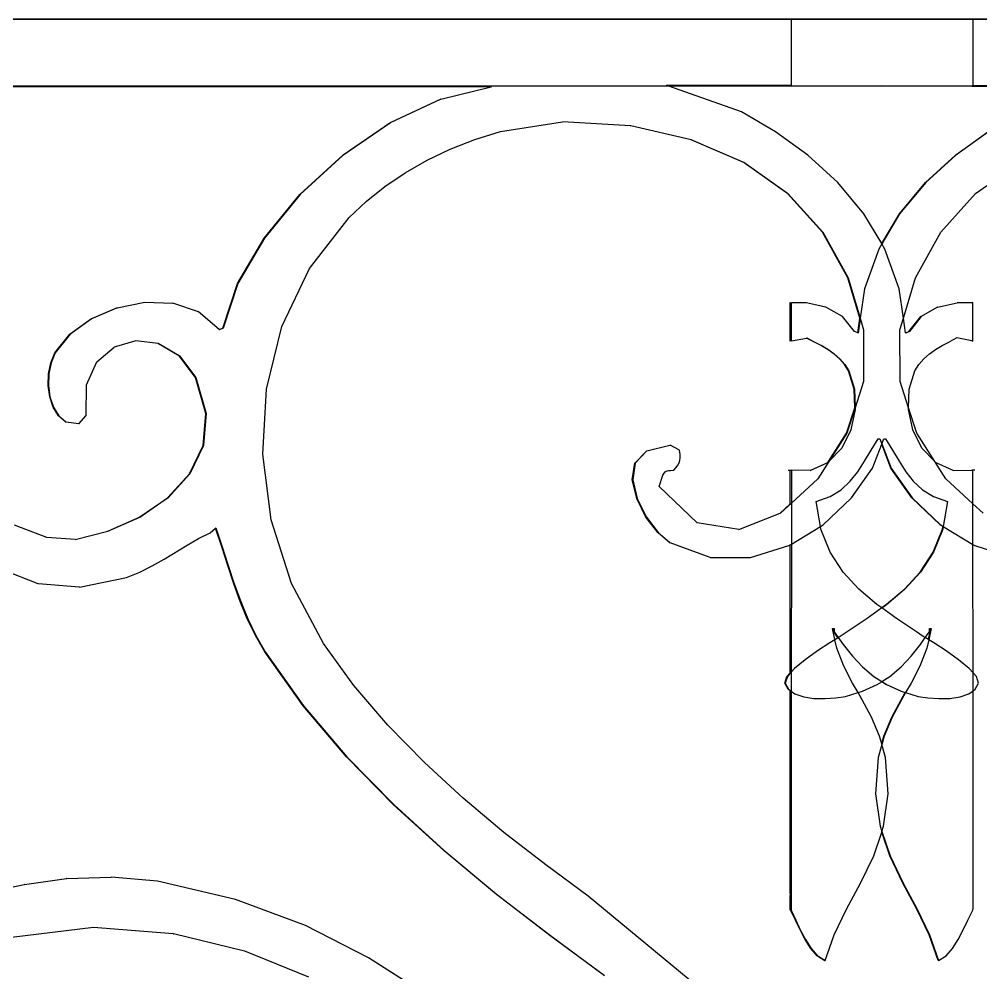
# Model space of a CAD drawing. Header units: inches. Extents: x -343 to 13887, y -13069 to -746.
# Drawn here: x 3013.43 to 3026.01, y -9207.65 to -9195.16 of the extents above; entities that cross this region are included whole.
import ezdxf

# ---------------------------------------------------------------- set-up
doc = ezdxf.new("R2010")
doc.units = ezdxf.units.IN
doc.header["$LTSCALE"] = 17
doc.header["$MEASUREMENT"] = 0
doc.layers.add('OUTLINE', color=1, linetype='Continuous', lineweight=25)

# ---------------------------------------------------------------- blocks, each defined once
blk = doc.blocks.new('kk')
for p, q in [((-1759, -2491.1), (-1656.537, -2491.1)), ((-1726.021, -2491.1), (-1746.408, -2491.1)), ((-1726.021, -2491.969), (-1726.021, -2491.1)), ((-1723.644, -2491.1), (-1726.021, -2491.1)), ((-1723.644, -2491.1), (-1723.644, -2491.969)), ((-1720.193, -2491.1), (-1723.644, -2491.1)), ((-1727.624, -2491.976), (-1739.281, -2491.976)), ((-1739.281, -2491.976), (-1729.952, -2491.986)), ((-1730.608, -2492.145), (-1729.952, -2491.986)), ((-1729.952, -2491.986), (-1729.948, -2491.986)), ((-1727.624, -2491.976), (-1727.655, -2491.965)), ((-1726.035, -2491.969), (-1727.655, -2491.965)), ((-1726.675, -2492.311), (-1727.624, -2491.976)), ((-1726.035, -2491.976), (-1727.624, -2491.976)), ((-1726.035, -2491.969), (-1726.035, -2491.976)), ((-1726.021, -2491.969), (-1726.035, -2491.969)), ((-1726.021, -2491.976), (-1726.035, -2491.976)), ((-1726.021, -2491.976), (-1726.021, -2491.969)), ((-1726.021, -2491.969), (-1724.839, -2491.973)), ((-1726.021, -2491.976), (-1724.839, -2491.973)), ((-1723.658, -2491.976), (-1726.021, -2491.976)), ((-1724.839, -2491.973), (-1723.644, -2491.969)), ((-1723.658, -2491.976), (-1724.839, -2491.973)), ((-1723.658, -2491.976), (-1723.644, -2491.976)), ((-1723.644, -2491.969), (-1722.024, -2491.965)), ((-1723.644, -2491.969), (-1723.644, -2491.976)), ((-1723.644, -2491.976), (-1722.055, -2491.976)), ((-1731.27, -2492.453), (-1730.613, -2492.145)), ((-1730.608, -2492.145), (-1731.265, -2492.453)), ((-1730.608, -2492.145), (-1730.613, -2492.145)), ((-1726.231, -2492.572), (-1726.675, -2492.311)), ((-1731.894, -2492.881), (-1731.27, -2492.453)), ((-1731.265, -2492.453), (-1731.889, -2492.881)), ((-1731.265, -2492.453), (-1731.27, -2492.453)), ((-1729.828, -2492.57), (-1729.016, -2492.441)), ((-1728.127, -2492.497), (-1729.016, -2492.441)), ((-1728.127, -2492.497), (-1728.122, -2492.497)), ((-1727.333, -2492.678), (-1728.122, -2492.497)), ((-1730.165, -2492.676), (-1729.828, -2492.57)), ((-1725.804, -2492.88), (-1726.231, -2492.572)), ((-1723.875, -2492.88), (-1723.448, -2492.572)), ((-1723.443, -2492.572), (-1723.87, -2492.88)), ((-1730.486, -2492.802), (-1730.165, -2492.676)), ((-1726.645, -2492.976), (-1727.333, -2492.678)), ((-1727.328, -2492.678), (-1727.333, -2492.678)), ((-1727.328, -2492.678), (-1726.641, -2492.976)), ((-1732.455, -2493.396), (-1731.894, -2492.881)), ((-1731.889, -2492.881), (-1732.45, -2493.396)), ((-1731.889, -2492.881), (-1731.894, -2492.881)), ((-1730.79, -2492.947), (-1730.486, -2492.802)), ((-1725.412, -2493.237), (-1725.804, -2492.88)), ((-1724.267, -2493.237), (-1723.875, -2492.88)), ((-1723.87, -2492.88), (-1724.262, -2493.237)), ((-1723.875, -2492.88), (-1723.87, -2492.88)), ((-1731.076, -2493.109), (-1730.79, -2492.947)), ((-1726.07, -2493.382), (-1726.645, -2492.976)), ((-1726.641, -2492.976), (-1726.645, -2492.976)), ((-1726.641, -2492.976), (-1726.066, -2493.382)), ((-1723.609, -2493.382), (-1723.033, -2492.976)), ((-1731.343, -2493.289), (-1731.076, -2493.109)), ((-1731.588, -2493.485), (-1731.343, -2493.289)), ((-1725.071, -2493.646), (-1725.412, -2493.237)), ((-1724.608, -2493.646), (-1724.267, -2493.237)), ((-1724.262, -2493.237), (-1724.604, -2493.646)), ((-1724.267, -2493.237), (-1724.262, -2493.237)), ((-1732.923, -2493.966), (-1732.455, -2493.396)), ((-1732.45, -2493.396), (-1732.919, -2493.966)), ((-1732.45, -2493.396), (-1732.455, -2493.396)), ((-1725.614, -2493.887), (-1726.07, -2493.382)), ((-1726.066, -2493.382), (-1726.07, -2493.382)), ((-1726.066, -2493.382), (-1725.609, -2493.887)), ((-1724.065, -2493.887), (-1723.609, -2493.382)), ((-1731.811, -2493.695), (-1731.588, -2493.485)), ((-1724.839, -2494.038), (-1725.071, -2493.646)), ((-1724.839, -2494.038), (-1724.608, -2493.646)), ((-1724.604, -2493.646), (-1724.837, -2494.042)), ((-1724.608, -2493.646), (-1724.604, -2493.646)), ((-1732.329, -2494.364), (-1731.811, -2493.695)), ((-1725.281, -2494.485), (-1725.614, -2493.887)), ((-1725.609, -2493.887), (-1725.614, -2493.887)), ((-1725.609, -2493.887), (-1725.277, -2494.485)), ((-1724.398, -2494.485), (-1724.065, -2493.887)), ((-1733.27, -2494.559), (-1732.923, -2493.966)), ((-1732.919, -2493.966), (-1733.265, -2494.559)), ((-1732.919, -2493.966), (-1732.923, -2493.966)), ((-1724.837, -2494.042), (-1724.876, -2494.109)), ((-1724.837, -2494.042), (-1724.839, -2494.038)), ((-1724.798, -2494.109), (-1724.837, -2494.042)), ((-1724.876, -2494.109), (-1725.064, -2494.629)), ((-1724.61, -2494.629), (-1724.798, -2494.109)), ((-1732.689, -2495.122), (-1732.329, -2494.364)), ((-1725.277, -2494.485), (-1725.281, -2494.485)), ((-1725.125, -2495.012), (-1725.281, -2494.485)), ((-1725.277, -2494.485), (-1725.123, -2495.001)), ((-1724.554, -2495.012), (-1724.398, -2494.485)), ((-1733.464, -2495.143), (-1733.27, -2494.559)), ((-1733.265, -2494.559), (-1733.459, -2495.143)), ((-1733.265, -2494.559), (-1733.27, -2494.559)), ((-1725.064, -2494.629), (-1725.12, -2495.012)), ((-1724.554, -2495.012), (-1724.61, -2494.629)), ((-1735.185, -2495.021), (-1734.849, -2494.876)), ((-1734.844, -2494.876), (-1735.181, -2495.021)), ((-1734.844, -2494.876), (-1734.849, -2494.876)), ((-1734.844, -2494.876), (-1734.485, -2494.803)), ((-1734.485, -2494.803), (-1734.117, -2494.817)), ((-1733.783, -2494.932), (-1734.117, -2494.817)), ((-1726.035, -2494.81), (-1726.021, -2494.811)), ((-1726.035, -2495.314), (-1726.035, -2494.81)), ((-1725.826, -2494.813), (-1726.021, -2494.811)), ((-1726.021, -2495.312), (-1726.021, -2494.811)), ((-1725.568, -2494.871), (-1725.826, -2494.813)), ((-1725.351, -2494.993), (-1725.568, -2494.871)), ((-1724.328, -2494.993), (-1724.111, -2494.871)), ((-1724.107, -2494.871), (-1724.323, -2494.993)), ((-1724.107, -2494.871), (-1724.111, -2494.871)), ((-1724.107, -2494.871), (-1723.853, -2494.813)), ((-1723.849, -2494.813), (-1723.853, -2494.813)), ((-1723.658, -2494.811), (-1723.849, -2494.813)), ((-1723.644, -2494.81), (-1723.658, -2494.811)), ((-1723.644, -2495.314), (-1723.644, -2494.81)), ((-1735.465, -2495.224), (-1735.185, -2495.021)), ((-1735.181, -2495.021), (-1735.461, -2495.224)), ((-1735.181, -2495.021), (-1735.185, -2495.021)), ((-1733.509, -2495.163), (-1733.783, -2494.932)), ((-1725.197, -2495.186), (-1725.351, -2494.993)), ((-1725.153, -2495.206), (-1725.125, -2495.012)), ((-1725.122, -2495.022), (-1725.149, -2495.208)), ((-1725.125, -2495.012), (-1725.123, -2495.001)), ((-1725.122, -2495.022), (-1725.125, -2495.012)), ((-1725.123, -2495.001), (-1725.12, -2495.012)), ((-1725.12, -2495.012), (-1725.122, -2495.022)), ((-1725.12, -2495.012), (-1725.075, -2495.165)), ((-1724.6, -2495.165), (-1724.554, -2495.012)), ((-1724.526, -2495.206), (-1724.554, -2495.012)), ((-1724.482, -2495.186), (-1724.328, -2494.993)), ((-1724.323, -2494.993), (-1724.477, -2495.186)), ((-1724.323, -2494.993), (-1724.328, -2494.993)), ((-1733.509, -2495.163), (-1733.464, -2495.143)), ((-1733.507, -2495.165), (-1733.509, -2495.163)), ((-1733.459, -2495.143), (-1733.507, -2495.165)), ((-1733.459, -2495.143), (-1733.464, -2495.143)), ((-1732.892, -2495.942), (-1732.689, -2495.122)), ((-1725.075, -2495.165), (-1725.077, -2495.843)), ((-1724.597, -2495.843), (-1724.6, -2495.165)), ((-1735.662, -2495.467), (-1735.465, -2495.224)), ((-1735.461, -2495.224), (-1735.657, -2495.467)), ((-1735.461, -2495.224), (-1735.465, -2495.224)), ((-1726.021, -2495.312), (-1725.821, -2495.274)), ((-1725.821, -2495.274), (-1725.818, -2495.273)), ((-1725.726, -2495.322), (-1725.821, -2495.274)), ((-1725.818, -2495.273), (-1725.721, -2495.322)), ((-1725.153, -2495.206), (-1725.197, -2495.186)), ((-1725.149, -2495.208), (-1725.153, -2495.206)), ((-1724.526, -2495.206), (-1724.482, -2495.186)), ((-1724.525, -2495.208), (-1724.526, -2495.206)), ((-1724.477, -2495.186), (-1724.525, -2495.208)), ((-1724.477, -2495.186), (-1724.482, -2495.186)), ((-1723.856, -2495.273), (-1723.953, -2495.322)), ((-1723.658, -2495.312), (-1723.856, -2495.273)), ((-1735.114, -2495.586), (-1734.886, -2495.393)), ((-1734.603, -2495.311), (-1734.886, -2495.393)), ((-1734.309, -2495.347), (-1734.603, -2495.311)), ((-1734.035, -2495.506), (-1734.309, -2495.347)), ((-1734.305, -2495.347), (-1734.309, -2495.347)), ((-1734.305, -2495.347), (-1734.03, -2495.506)), ((-1726.021, -2495.312), (-1726.035, -2495.314)), ((-1725.632, -2495.372), (-1725.726, -2495.322)), ((-1725.726, -2495.322), (-1725.721, -2495.322)), ((-1725.721, -2495.322), (-1725.628, -2495.372)), ((-1725.632, -2495.372), (-1725.628, -2495.372)), ((-1725.545, -2495.423), (-1725.632, -2495.372)), ((-1725.628, -2495.372), (-1725.54, -2495.423)), ((-1725.464, -2495.48), (-1725.545, -2495.423)), ((-1725.545, -2495.423), (-1725.54, -2495.423)), ((-1725.54, -2495.423), (-1725.459, -2495.48)), ((-1724.215, -2495.48), (-1724.134, -2495.423)), ((-1724.134, -2495.423), (-1724.046, -2495.372)), ((-1724.046, -2495.372), (-1723.953, -2495.322)), ((-1723.658, -2495.312), (-1723.644, -2495.314)), ((-1735.716, -2495.598), (-1735.662, -2495.467)), ((-1735.657, -2495.467), (-1735.711, -2495.598)), ((-1735.657, -2495.467), (-1735.662, -2495.467)), ((-1733.822, -2495.792), (-1734.035, -2495.506)), ((-1734.03, -2495.506), (-1734.035, -2495.506)), ((-1734.03, -2495.506), (-1733.818, -2495.792)), ((-1725.464, -2495.48), (-1725.459, -2495.48)), ((-1725.39, -2495.544), (-1725.464, -2495.48)), ((-1725.459, -2495.48), (-1725.386, -2495.544)), ((-1725.39, -2495.544), (-1725.386, -2495.544)), ((-1725.326, -2495.618), (-1725.39, -2495.544)), ((-1725.386, -2495.544), (-1725.322, -2495.618)), ((-1724.352, -2495.618), (-1724.289, -2495.544)), ((-1724.289, -2495.544), (-1724.215, -2495.48)), ((-1735.745, -2495.743), (-1735.716, -2495.598)), ((-1735.711, -2495.598), (-1735.74, -2495.743)), ((-1735.711, -2495.598), (-1735.716, -2495.598)), ((-1735.249, -2495.887), (-1735.114, -2495.586)), ((-1725.326, -2495.618), (-1725.322, -2495.618)), ((-1725.273, -2495.705), (-1725.326, -2495.618)), ((-1725.322, -2495.618), (-1725.268, -2495.705)), ((-1724.406, -2495.705), (-1724.352, -2495.618)), ((-1735.75, -2495.895), (-1735.745, -2495.743)), ((-1735.74, -2495.743), (-1735.745, -2495.743)), ((-1735.74, -2495.743), (-1735.745, -2495.895)), ((-1733.685, -2496.26), (-1733.822, -2495.792)), ((-1733.818, -2495.792), (-1733.822, -2495.792)), ((-1733.818, -2495.792), (-1733.68, -2496.26)), ((-1725.199, -2495.944), (-1725.273, -2495.705)), ((-1725.273, -2495.705), (-1725.268, -2495.705)), ((-1725.268, -2495.705), (-1725.194, -2495.944)), ((-1724.48, -2495.944), (-1724.406, -2495.705)), ((-1735.729, -2496.044), (-1735.75, -2495.895)), ((-1735.745, -2495.895), (-1735.75, -2495.895)), ((-1735.745, -2495.895), (-1735.725, -2496.044)), ((-1735.251, -2496.289), (-1735.249, -2495.887)), ((-1725.077, -2495.843), (-1725.188, -2496.187)), ((-1724.487, -2496.187), (-1724.597, -2495.843)), ((-1735.684, -2496.18), (-1735.729, -2496.044)), ((-1735.725, -2496.044), (-1735.729, -2496.044)), ((-1735.725, -2496.044), (-1735.679, -2496.18)), ((-1732.938, -2496.795), (-1732.892, -2495.942)), ((-1725.199, -2495.944), (-1725.194, -2495.944)), ((-1725.192, -2496.187), (-1725.199, -2495.944)), ((-1725.194, -2495.944), (-1725.188, -2496.173)), ((-1724.487, -2496.187), (-1724.48, -2495.944)), ((-1735.614, -2496.294), (-1735.684, -2496.18)), ((-1735.679, -2496.18), (-1735.684, -2496.18)), ((-1735.679, -2496.18), (-1735.609, -2496.294)), ((-1725.192, -2496.187), (-1725.188, -2496.173)), ((-1725.188, -2496.173), (-1725.188, -2496.187)), ((-1735.518, -2496.376), (-1735.614, -2496.294)), ((-1735.609, -2496.294), (-1735.614, -2496.294)), ((-1735.609, -2496.294), (-1735.514, -2496.376)), ((-1735.346, -2496.397), (-1735.251, -2496.289)), ((-1733.72, -2496.682), (-1733.685, -2496.26)), ((-1733.68, -2496.26), (-1733.716, -2496.682)), ((-1733.68, -2496.26), (-1733.685, -2496.26)), ((-1725.299, -2496.52), (-1725.192, -2496.187)), ((-1725.192, -2496.2), (-1725.295, -2496.52)), ((-1725.187, -2496.21), (-1725.244, -2496.477)), ((-1725.192, -2496.2), (-1725.192, -2496.187)), ((-1725.188, -2496.187), (-1725.192, -2496.2)), ((-1725.188, -2496.187), (-1725.187, -2496.21)), ((-1724.487, -2496.21), (-1724.487, -2496.187)), ((-1724.38, -2496.52), (-1724.487, -2496.187)), ((-1724.43, -2496.477), (-1724.487, -2496.21)), ((-1735.514, -2496.376), (-1735.518, -2496.376)), ((-1735.351, -2496.397), (-1735.514, -2496.376)), ((-1735.346, -2496.397), (-1735.351, -2496.397)), ((-1725.535, -2496.892), (-1725.299, -2496.52)), ((-1725.295, -2496.52), (-1725.521, -2496.877)), ((-1725.244, -2496.477), (-1725.362, -2496.716)), ((-1725.295, -2496.52), (-1725.299, -2496.52)), ((-1724.312, -2496.716), (-1724.43, -2496.477)), ((-1724.144, -2496.892), (-1724.38, -2496.52)), ((-1733.897, -2497.053), (-1733.72, -2496.682)), ((-1733.716, -2496.682), (-1733.893, -2497.053)), ((-1733.716, -2496.682), (-1733.72, -2496.682)), ((-1727.911, -2496.749), (-1727.611, -2496.678)), ((-1727.611, -2496.678), (-1727.61, -2496.679)), ((-1727.607, -2496.678), (-1727.61, -2496.679)), ((-1727.487, -2496.743), (-1727.607, -2496.678)), ((-1724.978, -2496.741), (-1724.886, -2496.592)), ((-1724.959, -2496.978), (-1724.839, -2496.664)), ((-1724.886, -2496.592), (-1724.862, -2496.592)), ((-1724.862, -2496.592), (-1724.837, -2496.658)), ((-1724.839, -2496.664), (-1724.837, -2496.658)), ((-1724.719, -2496.978), (-1724.839, -2496.664)), ((-1724.837, -2496.658), (-1724.812, -2496.592)), ((-1724.837, -2496.658), (-1724.715, -2496.978)), ((-1724.812, -2496.592), (-1724.788, -2496.592)), ((-1724.788, -2496.592), (-1724.696, -2496.741)), ((-1732.828, -2497.653), (-1732.938, -2496.795)), ((-1728.069, -2496.911), (-1727.915, -2496.749)), ((-1727.911, -2496.749), (-1728.065, -2496.911)), ((-1727.911, -2496.749), (-1727.915, -2496.749)), ((-1727.478, -2496.797), (-1727.487, -2496.743)), ((-1727.475, -2496.841), (-1727.478, -2496.797)), ((-1725.362, -2496.716), (-1725.53, -2496.892)), ((-1725.063, -2496.886), (-1724.978, -2496.741)), ((-1724.696, -2496.741), (-1724.611, -2496.886)), ((-1724.144, -2496.892), (-1724.312, -2496.716)), ((-1728.103, -2497.13), (-1728.069, -2496.911)), ((-1728.065, -2496.911), (-1728.098, -2497.13)), ((-1728.065, -2496.911), (-1728.069, -2496.911)), ((-1727.531, -2496.967), (-1727.508, -2496.936)), ((-1727.508, -2496.936), (-1727.491, -2496.907)), ((-1727.491, -2496.907), (-1727.48, -2496.876)), ((-1727.48, -2496.876), (-1727.475, -2496.841)), ((-1725.776, -2497.006), (-1725.544, -2496.901)), ((-1725.541, -2496.902), (-1725.772, -2497.006)), ((-1725.53, -2496.892), (-1725.674, -2497.119)), ((-1725.544, -2496.901), (-1725.535, -2496.892)), ((-1725.544, -2496.901), (-1725.541, -2496.902)), ((-1725.541, -2496.902), (-1725.539, -2496.901)), ((-1725.53, -2496.892), (-1725.539, -2496.901)), ((-1725.539, -2496.901), (-1725.535, -2496.892)), ((-1725.535, -2496.892), (-1725.521, -2496.877)), ((-1725.521, -2496.877), (-1725.53, -2496.892)), ((-1725.151, -2497.024), (-1725.063, -2496.886)), ((-1724.611, -2496.886), (-1724.523, -2497.024)), ((-1724.135, -2496.901), (-1724.144, -2496.892)), ((-1724, -2497.119), (-1724.144, -2496.892)), ((-1723.903, -2497.006), (-1724.135, -2496.901)), ((-1734.185, -2497.367), (-1733.897, -2497.053)), ((-1733.893, -2497.053), (-1734.18, -2497.367)), ((-1733.893, -2497.053), (-1733.897, -2497.053)), ((-1727.702, -2497.067), (-1727.685, -2497.043)), ((-1727.685, -2497.043), (-1727.672, -2497.027)), ((-1727.672, -2497.027), (-1727.662, -2497.017)), ((-1727.662, -2497.017), (-1727.649, -2497.011)), ((-1727.649, -2497.011), (-1727.63, -2497.009)), ((-1727.63, -2497.009), (-1727.602, -2497.006)), ((-1727.602, -2497.006), (-1727.559, -2497.003)), ((-1727.559, -2497.003), (-1727.531, -2496.967)), ((-1726.061, -2497.003), (-1726.057, -2497.003)), ((-1726.057, -2497.003), (-1726.035, -2497.003)), ((-1726.035, -2497.003), (-1726.021, -2497.003)), ((-1726.035, -2497.445), (-1726.035, -2497.003)), ((-1725.776, -2497.006), (-1726.021, -2497.003)), ((-1726.021, -2497.003), (-1726.021, -2497.436)), ((-1725.772, -2497.006), (-1725.776, -2497.006)), ((-1725.25, -2497.149), (-1725.151, -2497.024)), ((-1725.232, -2497.367), (-1724.959, -2496.978)), ((-1724.719, -2496.978), (-1724.715, -2496.978)), ((-1724.446, -2497.367), (-1724.719, -2496.978)), ((-1724.715, -2496.978), (-1724.442, -2497.367)), ((-1724.523, -2497.024), (-1724.425, -2497.149)), ((-1723.903, -2497.006), (-1723.658, -2497.003)), ((-1723.644, -2497.003), (-1723.658, -2497.003)), ((-1723.622, -2497.003), (-1723.644, -2497.003)), ((-1723.644, -2497.445), (-1723.644, -2497.003)), ((-1723.618, -2497.003), (-1723.622, -2497.003)), ((-1728.098, -2497.13), (-1728.103, -2497.13)), ((-1728.044, -2497.376), (-1728.103, -2497.13)), ((-1728.098, -2497.13), (-1728.04, -2497.376)), ((-1727.75, -2497.219), (-1727.702, -2497.067)), ((-1726.021, -2497.436), (-1725.674, -2497.119)), ((-1725.368, -2497.259), (-1725.25, -2497.149)), ((-1724.425, -2497.149), (-1724.306, -2497.259)), ((-1723.644, -2497.445), (-1724, -2497.119)), ((-1727.253, -2497.691), (-1727.75, -2497.219)), ((-1725.515, -2497.348), (-1725.368, -2497.259)), ((-1724.306, -2497.259), (-1724.159, -2497.348)), ((-1734.551, -2497.618), (-1734.185, -2497.367)), ((-1734.18, -2497.367), (-1734.547, -2497.618)), ((-1734.18, -2497.367), (-1734.185, -2497.367)), ((-1727.924, -2497.617), (-1728.044, -2497.376)), ((-1728.04, -2497.376), (-1728.044, -2497.376)), ((-1728.04, -2497.376), (-1727.919, -2497.617)), ((-1726.167, -2497.565), (-1726.035, -2497.445)), ((-1726.021, -2497.436), (-1726.162, -2497.565)), ((-1726.021, -2497.436), (-1726.021, -2497.971)), ((-1725.698, -2497.413), (-1725.515, -2497.348)), ((-1725.641, -2497.739), (-1725.698, -2497.413)), ((-1725.606, -2497.718), (-1725.232, -2497.367)), ((-1724.073, -2497.718), (-1724.446, -2497.367)), ((-1724.446, -2497.367), (-1724.442, -2497.367)), ((-1724.442, -2497.367), (-1724.068, -2497.718)), ((-1724.159, -2497.348), (-1723.976, -2497.413)), ((-1723.976, -2497.413), (-1724.033, -2497.739)), ((-1723.512, -2497.565), (-1723.644, -2497.445)), ((-1723.644, -2497.976), (-1723.644, -2497.445)), ((-1726.707, -2497.781), (-1726.167, -2497.565)), ((-1726.162, -2497.565), (-1726.167, -2497.565)), ((-1734.967, -2497.801), (-1734.551, -2497.618)), ((-1734.547, -2497.618), (-1734.962, -2497.801)), ((-1734.547, -2497.618), (-1734.551, -2497.618)), ((-1732.564, -2498.489), (-1732.828, -2497.653)), ((-1727.77, -2497.82), (-1727.924, -2497.617)), ((-1727.919, -2497.617), (-1727.924, -2497.617)), ((-1727.919, -2497.617), (-1727.765, -2497.82)), ((-1726.707, -2497.781), (-1727.253, -2497.691)), ((-1735.765, -2497.884), (-1736.19, -2497.722)), ((-1735.394, -2497.911), (-1734.967, -2497.801)), ((-1734.962, -2497.801), (-1734.967, -2497.801)), ((-1733.627, -2497.824), (-1733.558, -2497.763)), ((-1733.558, -2497.763), (-1733.555, -2497.759)), ((-1733.476, -2498.007), (-1733.558, -2497.763)), ((-1733.555, -2497.759), (-1733.471, -2498.007)), ((-1727.611, -2497.954), (-1727.77, -2497.82)), ((-1727.765, -2497.82), (-1727.77, -2497.82)), ((-1727.765, -2497.82), (-1727.607, -2497.954)), ((-1726.021, -2497.971), (-1725.641, -2497.739)), ((-1725.641, -2497.739), (-1725.606, -2497.718)), ((-1725.635, -2497.774), (-1725.641, -2497.739)), ((-1725.514, -2498.079), (-1725.635, -2497.774)), ((-1724.165, -2498.079), (-1724.044, -2497.774)), ((-1724.039, -2497.774), (-1724.16, -2498.079)), ((-1724.073, -2497.718), (-1724.068, -2497.718)), ((-1724.037, -2497.739), (-1724.073, -2497.718)), ((-1724.068, -2497.718), (-1724.037, -2497.737)), ((-1724.044, -2497.774), (-1724.037, -2497.739)), ((-1724.039, -2497.774), (-1724.044, -2497.774)), ((-1724.033, -2497.742), (-1724.039, -2497.774)), ((-1724.037, -2497.739), (-1724.037, -2497.737)), ((-1724.037, -2497.737), (-1724.033, -2497.739)), ((-1724.033, -2497.742), (-1724.037, -2497.739)), ((-1724.033, -2497.739), (-1724.033, -2497.742)), ((-1724.033, -2497.739), (-1723.644, -2497.976)), ((-1735.394, -2497.911), (-1735.765, -2497.884)), ((-1733.931, -2497.985), (-1733.781, -2497.9)), ((-1733.781, -2497.9), (-1733.627, -2497.824)), ((-1734.231, -2498.167), (-1733.931, -2497.985)), ((-1733.396, -2498.251), (-1733.476, -2498.007)), ((-1733.471, -2498.007), (-1733.476, -2498.007)), ((-1733.471, -2498.007), (-1733.392, -2498.251)), ((-1727.607, -2497.954), (-1727.611, -2497.954)), ((-1727.085, -2498.149), (-1727.607, -2497.954)), ((-1726.555, -2498.148), (-1726.055, -2497.991)), ((-1726.055, -2497.991), (-1726.035, -2497.979)), ((-1726.036, -2499.658), (-1726.035, -2497.979)), ((-1726.035, -2497.979), (-1726.021, -2497.971)), ((-1726.021, -2497.971), (-1726.022, -2499.648)), ((-1723.644, -2497.976), (-1723.619, -2497.991)), ((-1723.644, -2497.979), (-1723.644, -2497.976)), ((-1723.624, -2497.991), (-1723.644, -2497.979)), ((-1723.643, -2499.658), (-1723.644, -2497.979)), ((-1723.624, -2497.991), (-1723.619, -2497.991)), ((-1723.619, -2497.991), (-1723.124, -2498.148)), ((-1734.387, -2498.255), (-1734.231, -2498.167)), ((-1727.085, -2498.149), (-1726.555, -2498.148)), ((-1725.344, -2498.339), (-1725.514, -2498.079)), ((-1724.334, -2498.339), (-1724.165, -2498.079)), ((-1724.16, -2498.079), (-1724.33, -2498.339)), ((-1724.16, -2498.079), (-1724.165, -2498.079)), ((-1735.88, -2498.49), (-1736.345, -2498.31)), ((-1734.55, -2498.337), (-1734.387, -2498.255)), ((-1733.317, -2498.49), (-1733.396, -2498.251)), ((-1733.392, -2498.251), (-1733.396, -2498.251)), ((-1733.392, -2498.251), (-1733.313, -2498.49)), ((-1735.339, -2498.537), (-1734.725, -2498.408)), ((-1734.725, -2498.408), (-1734.55, -2498.337)), ((-1725.137, -2498.563), (-1725.344, -2498.339)), ((-1724.542, -2498.563), (-1724.334, -2498.339)), ((-1724.33, -2498.339), (-1724.538, -2498.563)), ((-1724.33, -2498.339), (-1724.334, -2498.339)), ((-1735.875, -2498.49), (-1735.88, -2498.49)), ((-1735.344, -2498.537), (-1735.875, -2498.49)), ((-1735.343, -2498.537), (-1735.344, -2498.537)), ((-1735.339, -2498.537), (-1735.343, -2498.537)), ((-1733.234, -2498.723), (-1733.317, -2498.49)), ((-1733.313, -2498.49), (-1733.317, -2498.49)), ((-1733.313, -2498.49), (-1733.229, -2498.723)), ((-1732.145, -2499.273), (-1732.564, -2498.489)), ((-1724.901, -2498.762), (-1725.137, -2498.563)), ((-1724.778, -2498.762), (-1724.542, -2498.563)), ((-1724.538, -2498.563), (-1724.774, -2498.762)), ((-1724.538, -2498.563), (-1724.542, -2498.563)), ((-1733.142, -2498.95), (-1733.234, -2498.723)), ((-1733.229, -2498.723), (-1733.234, -2498.723)), ((-1733.229, -2498.723), (-1733.137, -2498.95)), ((-1724.837, -2498.807), (-1725.028, -2498.945)), ((-1724.839, -2498.806), (-1724.901, -2498.762)), ((-1724.839, -2498.806), (-1724.778, -2498.762)), ((-1724.837, -2498.807), (-1724.839, -2498.806)), ((-1724.774, -2498.762), (-1724.837, -2498.807)), ((-1724.647, -2498.945), (-1724.837, -2498.807)), ((-1724.774, -2498.762), (-1724.778, -2498.762)), ((-1733.037, -2499.17), (-1733.142, -2498.95)), ((-1733.137, -2498.95), (-1733.142, -2498.95)), ((-1733.137, -2498.95), (-1733.032, -2499.17)), ((-1725.028, -2498.945), (-1725.29, -2499.121)), ((-1724.385, -2499.121), (-1724.647, -2498.945)), ((-1725.452, -2499.222), (-1725.483, -2499.078)), ((-1725.483, -2499.078), (-1725.464, -2499.078)), ((-1725.464, -2499.121), (-1725.464, -2499.078)), ((-1725.464, -2499.078), (-1725.46, -2499.078)), ((-1725.46, -2499.078), (-1725.46, -2499.121)), ((-1724.227, -2499.222), (-1724.195, -2499.078)), ((-1724.191, -2499.078), (-1724.223, -2499.224)), ((-1724.215, -2499.121), (-1724.215, -2499.078)), ((-1724.215, -2499.078), (-1724.195, -2499.078)), ((-1724.195, -2499.078), (-1724.191, -2499.078)), ((-1732.914, -2499.381), (-1733.037, -2499.17)), ((-1733.032, -2499.17), (-1733.037, -2499.17)), ((-1733.032, -2499.17), (-1732.91, -2499.381)), ((-1725.464, -2499.121), (-1725.46, -2499.121)), ((-1725.411, -2499.196), (-1725.464, -2499.121)), ((-1725.46, -2499.121), (-1725.407, -2499.196)), ((-1725.452, -2499.222), (-1725.411, -2499.196)), ((-1725.41, -2499.198), (-1725.451, -2499.224)), ((-1725.41, -2499.198), (-1725.411, -2499.196)), ((-1725.407, -2499.196), (-1725.41, -2499.198)), ((-1725.381, -2499.18), (-1725.407, -2499.196)), ((-1725.407, -2499.196), (-1725.343, -2499.286)), ((-1725.29, -2499.121), (-1725.381, -2499.18)), ((-1724.294, -2499.18), (-1724.385, -2499.121)), ((-1724.331, -2499.286), (-1724.268, -2499.196)), ((-1724.268, -2499.196), (-1724.294, -2499.18)), ((-1724.268, -2499.196), (-1724.215, -2499.121)), ((-1724.227, -2499.222), (-1724.268, -2499.196)), ((-1731.747, -2499.822), (-1732.145, -2499.273)), ((-1725.518, -2499.266), (-1725.678, -2499.371)), ((-1725.451, -2499.224), (-1725.518, -2499.266)), ((-1725.451, -2499.224), (-1725.452, -2499.222)), ((-1725.427, -2499.336), (-1725.451, -2499.224)), ((-1725.343, -2499.286), (-1725.221, -2499.439)), ((-1724.453, -2499.439), (-1724.331, -2499.286)), ((-1724.223, -2499.224), (-1724.247, -2499.336)), ((-1724.223, -2499.224), (-1724.227, -2499.222)), ((-1724.156, -2499.266), (-1724.223, -2499.224)), ((-1723.996, -2499.371), (-1724.156, -2499.266)), ((-1732.41, -2500.089), (-1732.914, -2499.381)), ((-1732.91, -2499.381), (-1732.914, -2499.381)), ((-1732.91, -2499.381), (-1732.406, -2500.089)), ((-1725.678, -2499.371), (-1725.84, -2499.486)), ((-1725.334, -2499.57), (-1725.427, -2499.336)), ((-1725.221, -2499.439), (-1725.09, -2499.579)), ((-1724.584, -2499.579), (-1724.453, -2499.439)), ((-1724.247, -2499.336), (-1724.34, -2499.57)), ((-1723.834, -2499.486), (-1723.996, -2499.371)), ((-1725.84, -2499.486), (-1725.979, -2499.601)), ((-1725.219, -2499.791), (-1725.334, -2499.57)), ((-1725.09, -2499.579), (-1724.944, -2499.703)), ((-1724.731, -2499.703), (-1724.584, -2499.579)), ((-1724.34, -2499.57), (-1724.455, -2499.791)), ((-1723.695, -2499.601), (-1723.834, -2499.486)), ((-1726.106, -2499.792), (-1726.079, -2499.706)), ((-1726.074, -2499.706), (-1726.102, -2499.792)), ((-1726.079, -2499.706), (-1726.036, -2499.658)), ((-1726.074, -2499.706), (-1726.079, -2499.706)), ((-1726.036, -2499.663), (-1726.074, -2499.706)), ((-1726.022, -2499.648), (-1726.036, -2499.663)), ((-1726.036, -2499.663), (-1726.036, -2499.658)), ((-1725.979, -2499.601), (-1726.022, -2499.648)), ((-1726.022, -2499.648), (-1726.022, -2499.898)), ((-1724.944, -2499.703), (-1724.837, -2499.771)), ((-1724.837, -2499.771), (-1724.731, -2499.703)), ((-1723.643, -2499.658), (-1723.695, -2499.601)), ((-1723.6, -2499.706), (-1723.643, -2499.658)), ((-1723.643, -2499.892), (-1723.643, -2499.658)), ((-1723.572, -2499.792), (-1723.6, -2499.706)), ((-1731.304, -2500.341), (-1731.747, -2499.822)), ((-1726.102, -2499.792), (-1726.106, -2499.792)), ((-1726.065, -2499.872), (-1726.106, -2499.792)), ((-1726.102, -2499.792), (-1726.06, -2499.872)), ((-1725.149, -2499.915), (-1725.219, -2499.791)), ((-1725.09, -2499.898), (-1724.897, -2499.81)), ((-1724.897, -2499.81), (-1724.839, -2499.773)), ((-1724.839, -2499.773), (-1724.837, -2499.771)), ((-1724.781, -2499.81), (-1724.839, -2499.773)), ((-1724.837, -2499.771), (-1724.777, -2499.81)), ((-1724.781, -2499.81), (-1724.777, -2499.81)), ((-1724.589, -2499.898), (-1724.781, -2499.81)), ((-1724.777, -2499.81), (-1724.584, -2499.898)), ((-1724.455, -2499.791), (-1724.526, -2499.916)), ((-1723.614, -2499.872), (-1723.572, -2499.792)), ((-1726.06, -2499.872), (-1726.065, -2499.872)), ((-1726.036, -2499.892), (-1726.065, -2499.872)), ((-1726.06, -2499.872), (-1726.036, -2499.889)), ((-1726.036, -2499.892), (-1726.036, -2499.889)), ((-1726.036, -2499.889), (-1726.022, -2499.898)), ((-1726.036, -2502.547), (-1726.036, -2499.892)), ((-1726.022, -2499.898), (-1726.023, -2502.75)), ((-1726.022, -2499.898), (-1725.976, -2499.931)), ((-1725.976, -2499.931), (-1725.86, -2499.97)), ((-1725.314, -2499.965), (-1725.149, -2499.915)), ((-1725.149, -2499.915), (-1725.09, -2499.898)), ((-1725.094, -2500.01), (-1725.149, -2499.915)), ((-1724.589, -2499.898), (-1724.584, -2499.898)), ((-1724.584, -2499.898), (-1724.53, -2499.914)), ((-1724.584, -2500.01), (-1724.53, -2499.914)), ((-1724.526, -2499.916), (-1724.58, -2500.01)), ((-1724.526, -2499.916), (-1724.53, -2499.914)), ((-1724.526, -2499.916), (-1724.361, -2499.965)), ((-1723.814, -2499.97), (-1723.699, -2499.931)), ((-1723.699, -2499.931), (-1723.643, -2499.892)), ((-1723.643, -2499.892), (-1723.614, -2499.872)), ((-1723.643, -2502.547), (-1723.643, -2499.892)), ((-1725.86, -2499.97), (-1725.725, -2499.991)), ((-1725.725, -2499.991), (-1725.581, -2499.995)), ((-1725.581, -2499.995), (-1725.44, -2499.986)), ((-1725.44, -2499.986), (-1725.314, -2499.965)), ((-1724.973, -2500.238), (-1725.094, -2500.01)), ((-1724.706, -2500.238), (-1724.584, -2500.01)), ((-1724.58, -2500.01), (-1724.701, -2500.238)), ((-1724.58, -2500.01), (-1724.584, -2500.01)), ((-1724.361, -2499.965), (-1724.234, -2499.986)), ((-1724.234, -2499.986), (-1724.093, -2499.995)), ((-1724.093, -2499.995), (-1723.949, -2499.991)), ((-1723.949, -2499.991), (-1723.814, -2499.97)), ((-1731.844, -2500.756), (-1732.41, -2500.089)), ((-1732.406, -2500.089), (-1732.41, -2500.089)), ((-1732.406, -2500.089), (-1731.84, -2500.756)), ((-1724.867, -2500.486), (-1724.973, -2500.238)), ((-1724.812, -2500.486), (-1724.706, -2500.238)), ((-1724.701, -2500.238), (-1724.807, -2500.486)), ((-1724.701, -2500.238), (-1724.706, -2500.238)), ((-1730.824, -2500.833), (-1731.304, -2500.341)), ((-1724.839, -2500.587), (-1724.867, -2500.486)), ((-1724.839, -2500.587), (-1724.812, -2500.486)), ((-1724.837, -2500.596), (-1724.839, -2500.587)), ((-1724.807, -2500.486), (-1724.837, -2500.596)), ((-1724.807, -2500.486), (-1724.812, -2500.486)), ((-1724.837, -2500.596), (-1724.884, -2500.765)), ((-1724.791, -2500.765), (-1724.837, -2500.596)), ((-1731.227, -2501.387), (-1731.844, -2500.756)), ((-1731.84, -2500.756), (-1731.844, -2500.756)), ((-1731.84, -2500.756), (-1731.222, -2501.387)), ((-1730.315, -2501.3), (-1730.824, -2500.833)), ((-1724.884, -2500.765), (-1724.922, -2501.24)), ((-1724.753, -2501.24), (-1724.791, -2500.765)), ((-1729.783, -2501.746), (-1730.315, -2501.3)), ((-1724.922, -2501.24), (-1724.861, -2501.665)), ((-1724.814, -2501.665), (-1724.753, -2501.24)), ((-1730.57, -2501.984), (-1731.227, -2501.387)), ((-1731.222, -2501.387), (-1731.227, -2501.387)), ((-1731.222, -2501.387), (-1730.565, -2501.984)), ((-1724.861, -2501.665), (-1724.837, -2501.734)), ((-1724.837, -2501.734), (-1724.814, -2501.665)), ((-1729.236, -2502.171), (-1729.783, -2501.746)), ((-1724.944, -2502.051), (-1724.839, -2501.741)), ((-1724.839, -2501.741), (-1724.837, -2501.734)), ((-1724.734, -2502.051), (-1724.839, -2501.741)), ((-1724.837, -2501.734), (-1724.73, -2502.051)), ((-1729.884, -2502.553), (-1730.57, -2501.984)), ((-1730.565, -2501.984), (-1730.57, -2501.984)), ((-1730.565, -2501.984), (-1729.879, -2502.553)), ((-1725.116, -2502.41), (-1724.944, -2502.051)), ((-1724.73, -2502.051), (-1724.734, -2502.051)), ((-1724.563, -2502.41), (-1724.734, -2502.051)), ((-1724.73, -2502.051), (-1724.559, -2502.41)), ((-1728.682, -2502.581), (-1729.236, -2502.171)), ((-1736.06, -2502.428), (-1735.508, -2502.351)), ((-1735.503, -2502.351), (-1735.508, -2502.351)), ((-1735.503, -2502.351), (-1734.928, -2502.33)), ((-1734.928, -2502.33), (-1734.926, -2502.33)), ((-1734.923, -2502.33), (-1734.926, -2502.33)), ((-1734.319, -2502.386), (-1734.923, -2502.33)), ((-1736.596, -2502.542), (-1736.065, -2502.428)), ((-1736.06, -2502.428), (-1736.065, -2502.428)), ((-1733.296, -2502.624), (-1734.319, -2502.386)), ((-1725.298, -2502.751), (-1725.116, -2502.41)), ((-1724.381, -2502.751), (-1724.563, -2502.41)), ((-1724.559, -2502.41), (-1724.563, -2502.41)), ((-1724.559, -2502.41), (-1724.376, -2502.751)), ((-1729.181, -2503.096), (-1729.884, -2502.553)), ((-1729.879, -2502.553), (-1729.884, -2502.553)), ((-1729.879, -2502.553), (-1729.176, -2503.096)), ((-1727.272, -2503.748), (-1728.682, -2502.581)), ((-1726.036, -2502.547), (-1726.035, -2502.571)), ((-1726.035, -2502.757), (-1726.035, -2502.571)), ((-1726.035, -2502.571), (-1726.023, -2502.75)), ((-1723.644, -2502.55), (-1723.643, -2502.547)), ((-1723.644, -2502.55), (-1723.644, -2502.757)), ((-1732.382, -2502.965), (-1733.296, -2502.624)), ((-1726.023, -2502.771), (-1726.035, -2502.757)), ((-1726.027, -2502.771), (-1726.035, -2502.757)), ((-1726.027, -2502.771), (-1726.023, -2502.771)), ((-1725.969, -2502.893), (-1726.027, -2502.771)), ((-1726.023, -2502.75), (-1726.022, -2502.761)), ((-1726.022, -2502.761), (-1726.023, -2502.771)), ((-1726.021, -2502.774), (-1726.023, -2502.771)), ((-1726.021, -2502.774), (-1725.964, -2502.893)), ((-1725.462, -2503.085), (-1725.298, -2502.751)), ((-1724.376, -2502.751), (-1724.381, -2502.751)), ((-1724.217, -2503.085), (-1724.381, -2502.751)), ((-1724.376, -2502.751), (-1724.212, -2503.085)), ((-1723.71, -2502.893), (-1723.652, -2502.771)), ((-1723.652, -2502.771), (-1723.644, -2502.757)), ((-1731.557, -2503.389), (-1732.382, -2502.965)), ((-1725.969, -2502.893), (-1725.964, -2502.893)), ((-1725.908, -2503.022), (-1725.969, -2502.893)), ((-1725.964, -2502.893), (-1725.904, -2503.022)), ((-1723.771, -2503.022), (-1723.71, -2502.893)), ((-1735.155, -2502.992), (-1736.23, -2503.121)), ((-1734.114, -2503.072), (-1735.155, -2502.992)), ((-1734.114, -2503.072), (-1734.109, -2503.072)), ((-1733.179, -2503.299), (-1734.109, -2503.072)), ((-1728.471, -2503.619), (-1729.181, -2503.096)), ((-1729.176, -2503.096), (-1729.181, -2503.096)), ((-1729.176, -2503.096), (-1728.467, -2503.619)), ((-1725.908, -2503.022), (-1725.904, -2503.022)), ((-1725.842, -2503.15), (-1725.908, -2503.022)), ((-1725.904, -2503.022), (-1725.838, -2503.15)), ((-1725.579, -2503.424), (-1725.462, -2503.085)), ((-1724.1, -2503.424), (-1724.217, -2503.085)), ((-1724.212, -2503.085), (-1724.217, -2503.085)), ((-1724.212, -2503.085), (-1724.096, -2503.422)), ((-1723.837, -2503.15), (-1723.771, -2503.022)), ((-1725.842, -2503.15), (-1725.838, -2503.15)), ((-1725.768, -2503.266), (-1725.842, -2503.15)), ((-1725.838, -2503.15), (-1725.763, -2503.266)), ((-1723.911, -2503.266), (-1723.837, -2503.15)), ((-1733.174, -2503.299), (-1733.179, -2503.299)), ((-1732.338, -2503.641), (-1733.174, -2503.299)), ((-1725.683, -2503.361), (-1725.768, -2503.266)), ((-1725.768, -2503.266), (-1725.763, -2503.266)), ((-1725.763, -2503.266), (-1725.678, -2503.361)), ((-1723.996, -2503.361), (-1723.911, -2503.266)), ((-1730.796, -2503.872), (-1731.557, -2503.389)), ((-1725.683, -2503.361), (-1725.678, -2503.361)), ((-1725.584, -2503.424), (-1725.683, -2503.361)), ((-1725.678, -2503.361), (-1725.583, -2503.422)), ((-1725.583, -2503.422), (-1725.584, -2503.424)), ((-1725.584, -2503.424), (-1725.579, -2503.424)), ((-1725.583, -2503.422), (-1725.579, -2503.424)), ((-1724.096, -2503.422), (-1724.1, -2503.424)), ((-1724.095, -2503.424), (-1724.1, -2503.424)), ((-1724.096, -2503.422), (-1724.095, -2503.424)), ((-1724.095, -2503.424), (-1723.996, -2503.361))]:
    blk.add_line(p, q)

msp = doc.modelspace()

# ---------------------------------------------------------------- block references
at = {"layer": 'OUTLINE'}
msp.add_blockref('kk', (4749.555, -6704.063), dxfattribs=at)

doc.saveas('drawing.dxf')
